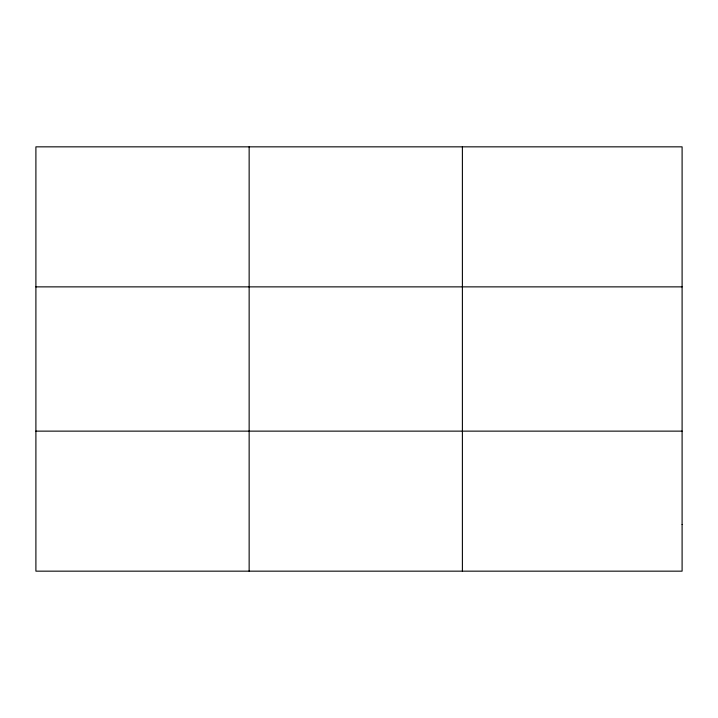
<?xml version="1.0" encoding="UTF-8"?>
<svg xmlns="http://www.w3.org/2000/svg" width="718" height="718" viewBox="0 0 718 718"><rect width="100%" height="100%" fill="white"/><g stroke="black" fill="none" stroke-linecap="round" stroke-linejoin="round"><path stroke-width="1.08" d="M249.146 571.16L249.146 146.84M462.392 571.16L462.392 146.84M35.9 286.868L682.1 286.868M35.9 431.132L682.1 431.132M682.1 524.49L682.1 571.16L35.9 571.16L35.9 146.84L682.1 146.84L682.1 524.49"/></g></svg>
